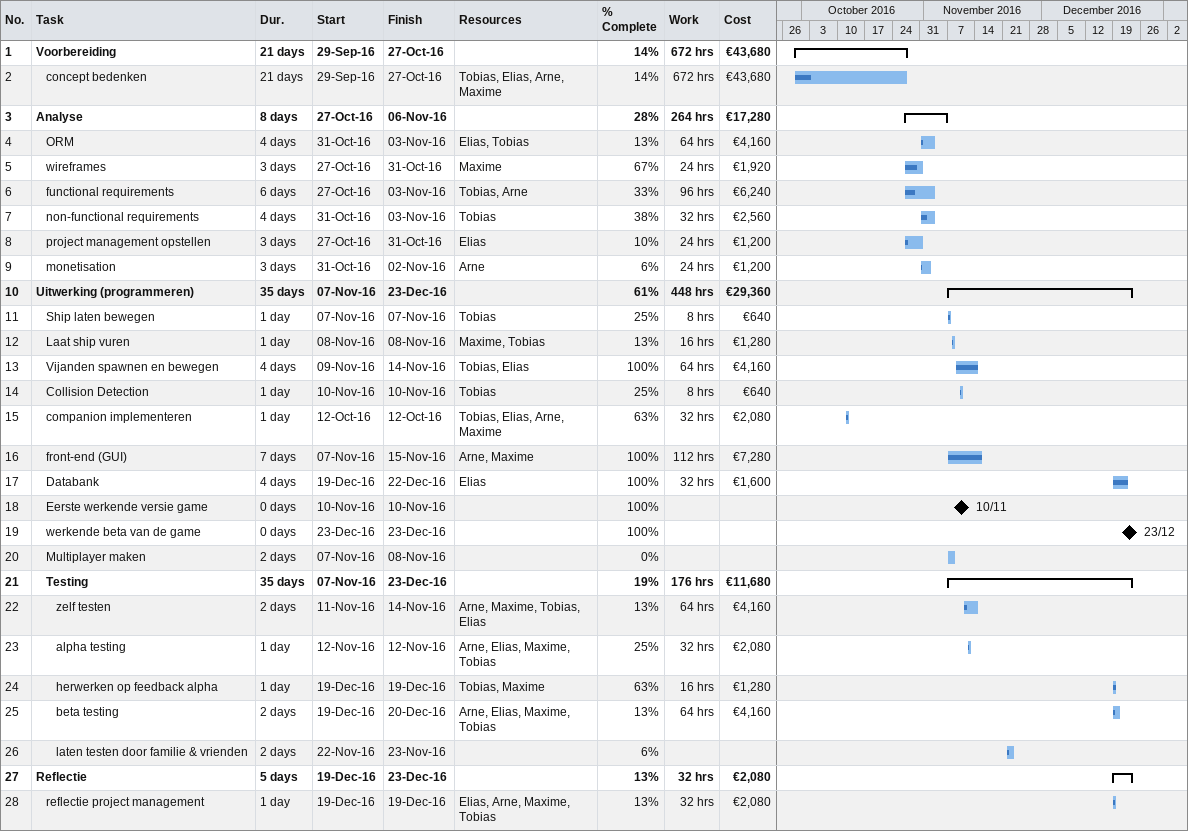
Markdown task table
| ID | Level | Task | Duration | Start | Finish | Resources | % complete | Work (h) | Cost (€) |
|---|---|---|---|---|---|---|---|---|---|
| 1 | 1 | **Voorbereiding** | 21d | 2016-09-29 | 2016-10-27 |  | 14 | 672 | 43680 |
| 2 | 2 | concept bedenken | 21d | 2016-09-29 | 2016-10-27 | Tobias, Elias, Arne, Maxime | 14 | 672 | 43680 |
| 3 | 1 | **Analyse** | 8d | 2016-10-27 | 2016-11-06 |  | 28 | 264 | 17280 |
| 4 | 2 | ORM | 4d | 2016-10-31 | 2016-11-03 | Elias, Tobias | 13 | 64 | 4160 |
| 5 | 2 | wireframes | 3d | 2016-10-27 | 2016-10-31 | Maxime | 67 | 24 | 1920 |
| 6 | 2 | functional requirements | 6d | 2016-10-27 | 2016-11-03 | Tobias, Arne | 33 | 96 | 6240 |
| 7 | 2 | non-functional requirements | 4d | 2016-10-31 | 2016-11-03 | Tobias | 38 | 32 | 2560 |
| 8 | 2 | project management opstellen | 3d | 2016-10-27 | 2016-10-31 | Elias | 10 | 24 | 1200 |
| 9 | 2 | monetisation | 3d | 2016-10-31 | 2016-11-02 | Arne | 6 | 24 | 1200 |
| 10 | 1 | **Uitwerking (programmeren)** | 35d | 2016-11-07 | 2016-12-23 |  | 61 | 448 | 29360 |
| 11 | 2 | Ship laten bewegen | 1d | 2016-11-07 | 2016-11-07 | Tobias | 25 | 8 | 640 |
| 12 | 2 | Laat ship vuren | 1d | 2016-11-08 | 2016-11-08 | Maxime, Tobias | 13 | 16 | 1280 |
| 13 | 2 | Vijanden spawnen en bewegen | 4d | 2016-11-09 | 2016-11-14 | Tobias, Elias | 100 | 64 | 4160 |
| 14 | 2 | Collision Detection | 1d | 2016-11-10 | 2016-11-10 | Tobias | 25 | 8 | 640 |
| 15 | 2 | companion implementeren | 1d | 2016-10-12 | 2016-10-12 | Tobias, Elias, Arne, Maxime | 63 | 32 | 2080 |
| 16 | 2 | front-end (GUI) | 7d | 2016-11-07 | 2016-11-15 | Arne, Maxime | 100 | 112 | 7280 |
| 17 | 2 | Databank | 4d | 2016-12-19 | 2016-12-22 | Elias | 100 | 32 | 1600 |
| 18 | 2 | Eerste werkende versie game | 0d | 2016-11-10 | 2016-11-10 |  | 100 |  |  |
| 19 | 2 | werkende beta van de game | 0d | 2016-12-23 | 2016-12-23 |  | 100 |  |  |
| 20 | 2 | Multiplayer maken | 2d | 2016-11-07 | 2016-11-08 |  | 0 |  |  |
| 21 | 2 | **Testing** | 35d | 2016-11-07 | 2016-12-23 |  | 19 | 176 | 11680 |
| 22 | 3 | zelf testen | 2d | 2016-11-11 | 2016-11-14 | Arne, Maxime, Tobias, Elias | 13 | 64 | 4160 |
| 23 | 3 | alpha testing | 1d | 2016-11-12 | 2016-11-12 | Arne, Elias, Maxime, Tobias | 25 | 32 | 2080 |
| 24 | 3 | herwerken op feedback alpha | 1d | 2016-12-19 | 2016-12-19 | Tobias, Maxime | 63 | 16 | 1280 |
| 25 | 3 | beta testing | 2d | 2016-12-19 | 2016-12-20 | Arne, Elias, Maxime, Tobias | 13 | 64 | 4160 |
| 26 | 3 | laten testen door familie & vrienden | 2d | 2016-11-22 | 2016-11-23 |  | 6 |  |  |
| 27 | 1 | **Reflectie** | 5d | 2016-12-19 | 2016-12-23 |  | 13 | 32 | 2080 |
| 28 | 2 | reflectie project management | 1d | 2016-12-19 | 2016-12-19 | Elias, Arne, Maxime, Tobias | 13 | 32 | 2080 |
